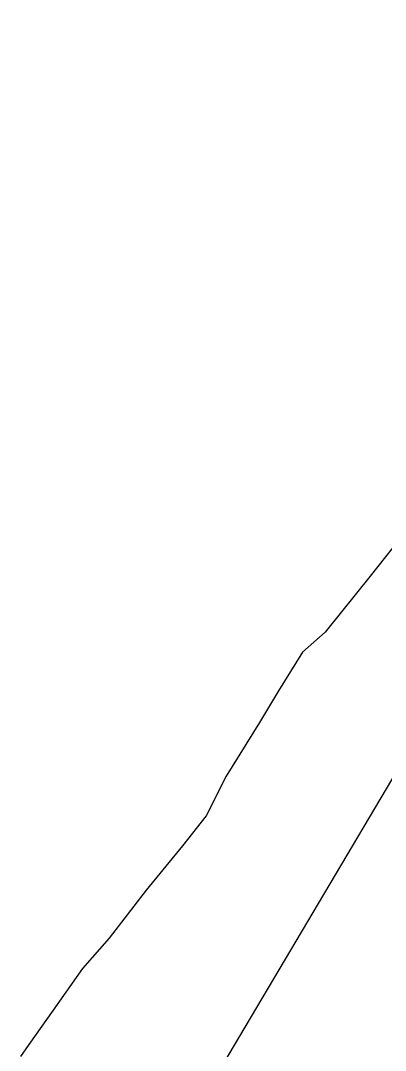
# Model space of a CAD drawing. Header units: inches. Extents: x 69218137 to 69223003, y 27671131 to 27674800.
# Drawn here: x 69221670 to 69221815.6, y 27674137.4 to 27674547.7 of the extents above; entities that cross this region are included whole.
import ezdxf

# ---------------------------------------------------------------- set-up
doc = ezdxf.new("R2010")
doc.units = ezdxf.units.IN
doc.header["$LTSCALE"] = 25
doc.header["$MEASUREMENT"] = 0
doc.layers.add('A-SITE', color=3, linetype='CONTINUOUS')

msp = doc.modelspace()

# ---------------------------------------------------------------- linework, layer by layer
at = {"layer": 'A-SITE'}
for p, q in [((69221746.44, 27674124.45), (69221997.68, 27674547.66)), ((69221824.33, 27674344.89), (69221809.59, 27674326.3)), ((69221809.59, 27674326.3), (69221791.58, 27674304.03)), ((69221791.58, 27674304.03), (69221782.48, 27674296.03)), ((69221782.48, 27674296.03), (69221773, 27674280.66)), ((69221773, 27674280.66), (69221765.44, 27674267.95)), ((69221765.44, 27674267.95), (69221752.13, 27674246.67)), ((69221752.13, 27674246.67), (69221744.1, 27674230.84)), ((69221744.1, 27674230.84), (69221734.65, 27674218.81)), ((69221734.65, 27674218.81), (69221720.13, 27674201.23)), ((69221720.13, 27674201.23), (69221705.38, 27674182.08)), ((69221705.38, 27674182.08), (69221694.8, 27674170.06)), ((69221694.8, 27674170.06), (69221682.97, 27674153.35)), ((69221682.97, 27674153.35), (69221673.28, 27674139.77)), ((69221673.28, 27674139.77), (69221670.01, 27674134.98))]:
    msp.add_line(p, q, dxfattribs=at)

doc.saveas('drawing.dxf')
